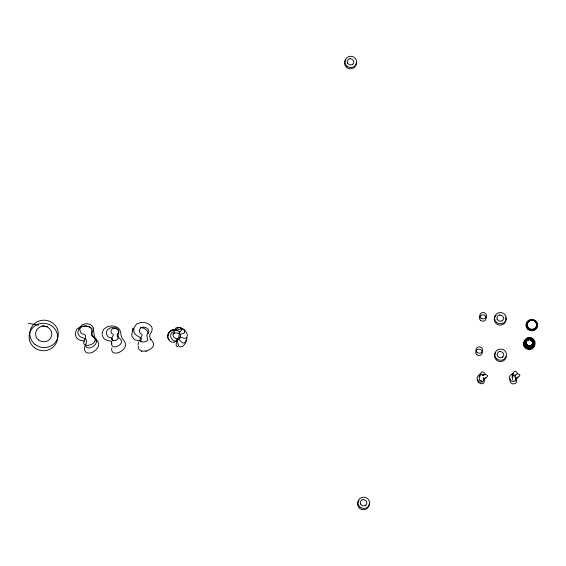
<?xml version="1.0" encoding="UTF-8"?>
<svg xmlns="http://www.w3.org/2000/svg" width="566" height="566" viewBox="0 0 566 566"><rect width="100%" height="100%" fill="white"/><g stroke="black" fill="none" stroke-linecap="round" stroke-linejoin="round"><path stroke-width="0.85" d="M513.072 373.447L510.334 375.371L509.336 377.402A3.177 3.056 6.7 0 0 509.527 378.916C510.702 382.467 516.581 382.574 516.277 378.18L518.597 376.949L519.765 375.591A1.04 1.005 6.7 0 0 519.602 374.685L517.614 373.694C515.329 368.374 512.103 372.739 512.846 376.447A5.427 1.16 83.9 0 1 512.534 377.303L512.676 379.793A1.479 1.422 6.7 0 0 513.037 380.126M168.307 335.383L168.378 334.506M85.685 344.163C80.966 354.726 91.621 355.469 96.814 348.812C99.368 346.328 99.17 342.168 96.581 339.791C93.744 337.294 94.409 333.381 93.256 330.183M479.388 378.612L479.473 379.489M484.001 378.866C484.305 383.26 478.433 383.154 477.251 379.602A3.177 3.056 6.7 0 1 477.06 378.088L478.058 376.05L480.796 374.133C480.725 370.461 484.687 371.763 485.345 374.381L487.326 375.371A1.04 1.005 6.7 0 1 487.496 376.277L486.328 377.635L484.001 378.866L483.576 377.748L484.39 381.463L483.569 383.288L481.461 383.805L478.68 382.757A2.943 2.83 6.7 0 1 477.888 381.555L477.874 379.468M138.012 345.076L138.741 341.956M112.747 340.909L112.478 338.411L109.118 337.322A3.912 3.757 6.7 0 1 107.887 336.529L106.549 334.23A6.049 5.809 6.7 0 1 106.394 332.072L107.533 329.497L110.229 327.983A9.58 9.205 6.7 0 1 111.672 327.679L113.688 327.643A7.351 7.061 6.7 0 1 116.525 328.535L118.011 329.667L119.016 331.718L117.162 334.888L118.082 338.709L116.101 340.315A6.969 6.7 6.7 0 1 115.188 340.541L113.632 340.612A3.813 3.665 6.7 0 1 112.372 340.244C108.665 338.426 116.49 335.051 111.743 333.445A2.476 2.377 6.7 0 1 111.24 332.695L111.063 331.039A3.821 3.672 6.7 0 1 111.544 329.759L112.386 328.839A2.745 2.639 6.7 0 1 113.136 328.45L114.848 328.33A5.993 5.759 6.7 0 1 116.065 328.598L116.66 328.832A4.655 4.471 6.7 0 1 118.365 330.176C118.768 333.452 116.462 337.47 120.827 339.43C123.515 342.423 119.341 345.812 116.554 346.611A6.092 5.851 6.7 0 1 115.025 346.845C113.179 347.149 110.886 345.67 111.884 343.619M111.764 348.189C110.391 357.599 125.157 351.875 125.44 345.345C126.197 341.326 121.612 339.246 121.06 335.567C120.919 332.299 120.204 328.485 116.723 327.176M177.66 339.338L178.99 336.989M132.324 330.94L133.215 328.301L132.515 330.275M510.235 379.001L510.065 381.647A2.943 2.83 6.7 0 0 510.857 382.849C513.235 385.375 518.272 383.217 516.164 379.63A8.985 0.983 49.4 0 1 515.166 377.819M517.94 376.829L516.164 379.63M132.621 329.893L132.953 328.98M138.281 346.13C137.446 354.429 152.721 351.323 153.612 344.701C153.733 340.789 148.044 338.39 150.068 334.273C152.183 331.563 153.591 327.318 150.018 325.075A10.825 10.4 6.7 0 0 146.198 322.981L143.276 322.45A14.115 13.556 6.7 0 0 141.097 322.464L136.731 323.872L134.284 327.247A8.907 8.561 6.7 0 0 133.831 330.395C133.526 335.022 138.337 335.971 141.09 338.128M140.701 341.8L141.274 338.595M511.324 374.812L511.905 374.168L513.433 374.282M168.618 333.714L169.015 332.999M485.402 377.607L483.987 379.538M132.876 330.664L131.758 334.039A7.655 7.358 6.7 0 0 132.218 336.742L134.722 339.855L139.484 340.902M478.956 377.296L479.345 376.8M352.802 64.255C356.601 60.484 349.364 56.494 347.828 60.095C345.741 62.232 349.236 66.795 352.802 64.255L352.533 64.46M502.488 320.533C506.386 316.606 498.795 312.948 497.578 316.295C495.236 318.842 499.226 322.945 502.488 320.533L502.219 320.738M502.721 357.019C506.528 353.34 499.311 349.208 497.755 352.859C495.66 354.995 499.162 359.559 502.721 357.019L502.459 357.217M365.806 505.162C369.612 501.483 362.396 497.351 360.832 501.002C358.667 503.195 362.424 507.695 365.806 505.162L365.537 505.36M176.458 339.324L177.972 338.751M515.187 380.111L515.527 379.857A1.054 1.012 6.7 0 0 515.789 379.333C515.407 376.97 515.852 374.791 512.534 375.803M517.614 373.694L514.112 375.973L515.414 375.35L514.904 375.017M171.321 330.905L171.731 330.671M172.963 333.862L173.854 333.431A6.856 6.587 6.7 0 1 174.859 333.119L175.927 332.971A5.363 5.151 6.7 0 1 178.693 333.565L179.005 333.728M172.602 330.261L173.054 330.098A7.054 6.778 6.7 0 1 173.521 329.971M145.745 351.422L146.353 351.21M485.345 374.381L481.949 375.102L484.185 375.131M350.304 58.744L349.972 58.786M499.99 315.021L499.658 315.064M500.231 351.507L499.898 351.543M363.308 499.651L362.976 499.686M83.662 325.981L85.098 325.91A10.421 10.018 6.7 0 1 86.534 326.023M526.118 323.823L526.96 323.78M529.712 346.201L532.139 345.027L532.839 343.152A1.832 0.531 79.5 0 0 532.316 341.22A1.847 0.708 44.1 0 0 530.752 339.89A1.854 0.771 7.1 0 0 528.694 339.635A1.854 0.7 -29.8 0 0 526.854 340.541A2.972 1.705 -80.3 0 0 525.97 342.211C524.908 346.074 531.198 347.673 532.556 344.078A1.726 0.481 -82 0 0 532.67 342.133A1.514 0.87 71.5 0 0 531.75 340.491A1.557 0.962 32.6 0 0 530.024 339.579A1.571 0.976 -7.8 0 0 528.078 339.749A1.557 0.891 -47 0 0 526.578 340.951A1.203 0.474 -83.4 0 0 526.026 342.649L525.984 343.088A1.634 0.361 64.1 0 0 526.727 344.864L529.387 345.996L531.998 344.871A1.627 0.453 -63.6 0 0 532.705 343.088A1.648 0.63 82.6 0 0 532.252 341.227A1.67 0.771 46.5 0 0 530.781 339.925A1.684 0.828 8.5 0 0 528.814 339.642A1.684 0.771 -29.4 0 0 527.031 340.47A2.646 1.613 -79.7 0 0 526.118 342.027L526.026 342.628A1.443 0.7 63.7 0 0 526.613 344.475A1.401 0.616 33.5 0 0 528.17 345.67A1.373 0.587 4.8 0 0 530.144 345.826A1.38 0.63 -23.9 0 0 531.856 344.885A1.415 0.729 -54.1 0 0 532.712 343.173A1.472 0.87 -87.4 0 0 532.408 341.284A1.528 0.99 55.1 0 0 531.057 339.876A1.564 1.054 14.3 0 0 529.125 339.444A1.564 1.019 -26.9 0 0 527.286 340.131A2.349 1.719 -78.7 0 0 526.147 341.574L525.984 342.14A1.733 0.361 80.8 0 0 526.168 344.149L527.477 345.67L529.436 346.208M481.991 381.102L481.263 381.038M177.83 346.597C174.477 346.385 177.307 342.734 176.337 340.916M28.3 323.335L38.75 325.11M42.231 325.705L47.452 326.589M481.072 380.989L481.624 381.088L480.852 380.946M180.2 336.904C182.634 337.753 187.254 340.173 187.289 335.61A5.858 5.625 6.7 0 0 187.176 334.181L186.306 332.044A10.627 10.209 6.7 0 0 185.514 330.884C182.068 325.86 176.96 331.902 172.411 330.254A3.806 3.658 6.7 0 0 171.165 330.636L169.46 332.058A7.379 7.089 6.7 0 0 168.491 333.636A7.054 6.778 6.7 0 0 168.067 334.966L167.939 336.82A9.212 8.851 6.7 0 0 168.123 338.178L169.418 340.81L171.887 342.112A5.816 5.589 6.7 0 0 174.045 342.182L176.451 341.171A3.764 3.615 6.7 0 0 177.094 340.491C178.276 342.968 177.759 348.833 182.238 346.434A5.858 5.625 6.7 0 0 183.469 345.635L184.948 343.859A10.627 10.209 6.7 0 0 185.591 342.628L186.136 339.982M179.903 332.058L175.743 329.794M141.316 351.302L141.861 351.514M84.518 341.107C81.214 340.484 76.962 340.201 75.879 336.211A8.646 8.306 6.7 0 1 75.363 333.155L76.622 329.348L80.238 326.837A13.69 13.152 6.7 0 1 82.247 326.221M481.73 374.381L483.237 375.258M178.693 339.02C180.724 340.76 183.37 345.67 185.917 341.56A5.858 5.625 6.7 0 0 186.561 340.272L186.914 338.015A10.627 10.209 6.7 0 0 186.9 337.555M480.272 380.656L479.6 379.892M516.277 378.18L515.393 377.621A7.033 0.771 49.4 0 0 515.194 377.847M111.707 341.475C108.509 340.23 103.776 340.654 102.694 336.289A8.646 8.306 6.7 0 1 102.177 333.233L103.429 329.426L107.045 326.907A13.69 13.152 6.7 0 1 109.061 326.299L111.912 325.988A10.421 10.018 6.7 0 1 114.049 326.235L114.742 326.405A11.023 10.591 6.7 0 1 116.723 327.176M92.131 328.641L89.909 327.098A11.023 10.591 6.7 0 0 87.928 326.327M168.76 339.395L169.128 339.749M150.153 339.416L150.556 339.918M512.534 377.303L512.159 376.708M179.5 331.4L179.762 331.761M168.442 339.027L167.578 337.039L167.89 334.556A9.212 8.851 6.7 0 1 168.442 333.296L169.517 331.761A7.054 6.778 6.7 0 1 170.571 330.82A7.379 7.089 6.7 0 1 172.234 329.928L174.462 329.518A3.806 3.658 6.7 0 1 175.326 329.653M479.607 379.878L479.437 379.347M497.252 319.401L497.125 319.09M497.486 355.88L497.365 355.575M347.566 63.116L347.446 62.812M360.57 504.023L360.45 503.719M148.193 333.657L147.337 330.919L144.648 328.676A9.714 9.332 6.7 0 0 142.278 327.841A9.233 8.872 6.7 0 0 140.389 327.622M479.105 375.866L479.466 374.225L480.81 374.055L479.586 377.161A7.386 0.778 -73.4 0 1 479.36 376.765M111.7 343.746L111.544 341.772L111.644 343.392M356.304 63.01A5.879 5.646 6.7 0 1 348.5 68.507A5.879 5.646 6.7 0 1 346.003 59.451M369.308 504.455A5.879 5.646 6.7 0 1 361.242 509.315A5.879 5.646 6.7 0 1 359.007 500.351M506.223 356.311A5.879 5.646 6.7 0 1 498.434 361.271A5.879 5.646 6.7 0 1 495.561 352.653M505.657 317.625A5.879 5.646 6.7 0 1 502.827 324.509A5.879 5.646 6.7 0 1 495.328 322.698A5.879 5.646 6.7 0 1 496.099 315.319M525.963 339.048A2.328 2.158 -46.7 0 1 528.686 337.796A2.349 2.222 9.9 0 1 531.686 338.235A2.25 2.087 66.3 0 1 533.922 340.23A2.094 1.847 -73.3 0 1 534.615 343.074A1.967 1.627 -43.8 0 1 533.526 345.784A1.882 1.486 -19.5 0 1 531.028 347.425A1.861 1.429 2.4 0 1 528 347.411A1.896 1.465 24.2 0 1 525.481 345.762A1.988 1.592 47.8 0 1 524.357 343.046A2.123 1.804 75.4 0 1 525.015 340.201A3.17 2.929 -86.7 0 1 527.271 338.518A2.186 2.023 -20.5 0 1 530.073 338.065A2.151 2.002 36.4 0 1 532.663 339.211A2.023 1.818 84.6 0 1 534.141 341.553L534.955 342.918A4.804 0.962 -88.2 0 0 534.651 346.236A4.726 1.96 -55.7 0 0 532.457 348.79A4.677 2.568 -19.4 0 0 529.139 349.703A4.684 2.639 19.9 0 0 525.842 348.649A4.74 2.151 57.2 0 0 523.72 346.003A4.825 1.203 -89.5 0 0 523.5 342.678M512.541 377.388A7.931 1.691 83.9 0 1 511.968 377.366M526.055 342.791L526.055 342.869A1.507 0.531 63.8 0 0 526.727 344.644A1.472 0.446 32.6 0 0 528.304 345.755L531.269 345.43A1.535 0.453 -45.5 0 0 532.443 344.015A1.564 0.601 -78.2 0 0 532.606 342.133A1.599 0.757 66.7 0 0 531.637 340.484A1.62 0.856 29 0 0 529.875 339.635A1.634 0.856 -9.8 0 0 527.929 339.883A1.62 0.757 -47.5 0 0 526.486 341.149L526.055 342.791M525.835 341.425L525.715 344.68L527.222 346.371A2.257 0.417 15.2 0 1 529.451 346.958A2.257 0.361 -19.5 0 1 531.623 346.236L532.988 344.461L533.066 342.246A2.264 0.538 59.9 0 0 531.835 340.364A2.264 0.736 24.6 0 0 529.719 339.466A2.264 0.729 -11.6 0 0 527.455 339.869A2.264 0.531 -46.9 0 0 525.835 341.425M139.335 330.834L139.59 332.412A2.979 2.865 6.7 0 0 140.205 333.317C146.035 335.27 136.003 339.749 141.33 341.673A4.641 4.457 6.7 0 0 142.476 341.956L144.351 341.871A8.405 8.073 6.7 0 0 145.455 341.595L147.082 340.753L147.839 339.664L146.721 335.426L148.943 331.556L148.179 329.377A5.61 5.391 6.7 0 0 146.127 327.756L145.052 327.36A7.301 7.011 6.7 0 0 143.941 327.148L141.571 327.417L139.958 328.874A4.606 4.429 6.7 0 0 139.385 330.417L139.335 330.834M96.538 341.185C96.729 346.13 86.655 351.38 85.409 345.147C89.619 335.73 80.896 340.116 78.349 334.379A6.948 6.672 6.7 0 1 77.931 331.931L78.943 328.867L81.844 326.851A11.002 10.57 6.7 0 1 83.464 326.356L85.756 326.108A8.44 8.108 6.7 0 1 89.095 326.83L90.921 327.969L91.749 329.179L91.515 335.362L95.668 339.282L96.538 341.185M525.517 341.652L525.354 344.984A2.674 0.587 51 0 1 526.996 346.831A2.674 0.792 15.8 0 1 529.429 347.489A2.674 0.729 -20 0 1 531.799 346.71A2.674 0.41 -54.4 0 1 533.299 344.779L533.823 342.508A3.219 0.403 59.4 0 0 532.38 340.216A3.226 0.771 25.2 0 0 529.847 339.091A3.226 0.792 -10.2 0 0 527.109 339.529A3.226 0.46 -44.6 0 0 525.114 341.376A2.214 0.474 -77.8 0 1 524.809 343.895A2.929 0.552 68.8 0 1 525.849 346.236A2.922 0.927 34.3 0 1 528.071 347.623A2.922 1.019 -2 0 1 530.717 347.566A2.922 0.799 -37.7 0 1 532.854 346.095L533.137 345.232A1.719 1.373 -48.6 0 0 533.979 342.798A1.832 1.564 -80.1 0 0 533.271 340.322A1.96 1.769 58.4 0 0 531.233 338.645A2.038 1.868 5.8 0 0 528.58 338.362A2.009 1.797 -45.6 0 0 526.238 339.558A1.677 1.337 -85.6 0 0 524.753 341.701A1.903 1.535 61.5 0 0 525.036 344.418A1.804 1.38 35.7 0 0 526.861 346.526A1.748 1.309 12.7 0 0 529.592 347.291A1.74 1.323 -9.6 0 0 532.288 346.442A1.79 1.415 -33.1 0 0 534 344.284A1.889 1.592 -60.4 0 0 534.141 341.553L533.264 339.996A4.896 0.863 27 0 0 530.165 338.489A4.91 0.969 -7.8 0 0 526.734 338.914A4.896 0.389 -41.7 0 0 524.166 341.121A3.163 1.054 -73.4 0 1 523.692 344.262A4.316 1.422 73.1 0 1 524.873 347.206A4.266 2.073 37.9 0 1 527.576 349.01A4.245 2.257 -0.4 0 1 530.844 349.045A4.259 1.931 -38.1 0 1 533.554 347.305A4.309 1.189 -72.1 0 1 534.757 344.39L534.035 341.312A4.386 0.587 43.5 0 0 531.644 339.147A4.401 0.955 9 0 0 528.411 338.645A4.401 0.729 -25.7 0 0 525.46 339.975A7.025 4.337 -80.8 0 0 524.109 342.671A3.92 0.764 88.4 0 1 524.364 345.642A3.891 1.493 54.9 0 1 526.309 347.97A3.863 1.868 18.2 0 1 529.274 348.854A3.863 1.797 -19.9 0 1 532.217 347.984A3.884 1.295 -55.4 0 1 534.134 345.663A3.912 0.509 -88.1 0 1 534.339 342.692L532.776 340.116A3.948 0.814 26 0 0 529.981 338.815A3.955 0.87 -9.1 0 0 526.925 339.253A3.948 0.424 -43.2 0 0 524.668 341.277A2.639 0.729 -75.7 0 1 524.293 344.078A3.538 0.934 70.9 0 1 525.411 346.696A3.523 1.429 35.9 0 1 527.852 348.267A3.516 1.564 -1.4 0 1 530.781 348.253A3.516 1.288 -38 0 1 533.179 346.647A3.538 0.693 -71.9 0 1 534.205 344.015L533.505 341.277A3.559 0.616 42.8 0 0 531.325 339.374A3.566 0.87 8 0 0 528.425 338.97A3.566 0.686 -27 0 0 525.807 340.208A5.801 3.41 -80.9 0 0 524.632 342.635A3.219 0.439 86.3 0 1 524.908 345.302A3.212 0.983 52.8 0 1 526.691 347.368A3.205 1.266 16.8 0 1 529.366 348.118A3.205 1.189 -20.1 0 1 531.998 347.291A3.205 0.785 -55.1 0 1 533.681 345.175L533.073 341.241A2.929 0.637 42.3 0 0 531.085 339.558A2.929 0.807 7.1 0 0 528.46 339.232A2.929 0.658 -28.2 0 0 526.118 340.385A4.818 2.724 -80.9 0 0 525.078 342.572L526.196 345.826A2.455 0.538 33 0 1 528.234 347.071A2.455 0.594 -2.3 0 1 530.639 347A2.455 0.417 -37 0 1 532.571 345.642L533.356 343.463L532.733 341.227A2.455 0.651 42.3 0 0 530.908 339.706A2.455 0.764 6.6 0 0 528.517 339.43A2.455 0.644 -29.1 0 0 526.394 340.491A4.033 2.236 -80.9 0 0 525.453 342.48C525.121 347.22 532.599 348.118 533.059 343.272A2.094 0.439 77.6 0 0 532.479 341.213A2.101 0.672 42.8 0 0 530.802 339.812A2.101 0.757 6.5 0 0 528.594 339.565A2.101 0.658 -29.7 0 0 526.642 340.548A3.424 1.903 -80.7 0 0 525.75 342.359C525.107 346.42 531.226 347.991 532.74 344.227A1.953 0.354 -84.7 0 0 532.818 342.175A1.96 0.601 61.1 0 0 531.686 340.421A1.967 0.743 25.2 0 0 529.726 339.579A1.967 0.736 -11.7 0 0 527.618 339.94A1.96 0.58 -47.5 0 0 526.104 341.383L526.083 341.51A1.472 0.849 79.6 0 0 526.097 343.512A1.408 0.729 48.5 0 0 527.201 345.154A1.365 0.672 19.9 0 0 529.061 345.925A1.358 0.679 -7.8 0 0 531.042 345.55A1.38 0.743 -36.2 0 0 532.45 344.17A1.429 0.863 -67.1 0 0 532.797 342.253A1.493 1.005 77.6 0 0 531.962 340.477A1.557 1.111 37.6 0 0 530.236 339.451A1.578 1.132 -5.1 0 0 528.22 339.536A1.564 1.061 -46.2 0 0 526.606 340.697A1.231 0.651 -83.6 0 0 525.885 342.423A1.45 0.87 63.6 0 0 526.394 344.369A1.394 0.771 34.4 0 0 527.958 345.706A1.358 0.743 7.2 0 0 530.024 345.968A1.365 0.771 -19.7 0 0 531.87 345.076A1.401 0.863 -48.3 0 0 532.868 343.321A1.472 1.005 -80.7 0 0 532.663 341.333A1.542 1.146 61.5 0 0 531.318 339.784A1.599 1.224 18.6 0 0 529.316 339.225A1.606 1.203 -25.1 0 0 527.349 339.848A2.377 1.896 -79.1 0 0 526.012 341.284A1.521 1.033 79.2 0 0 525.849 343.357A1.443 0.899 48.7 0 0 526.925 345.161A1.394 0.828 21.4 0 0 528.863 346.088A1.38 0.828 -4.6 0 0 531 345.798A1.401 0.884 -31.2 0 0 532.585 344.404A1.457 1.005 -60.7 0 0 533.073 342.388A1.535 1.153 84.8 0 0 532.288 340.442A1.613 1.288 43.7 0 0 530.505 339.253A1.656 1.33 -1.8 0 0 528.347 339.232A1.634 1.259 -45.6 0 0 526.564 340.385A1.316 0.849 -83.9 0 0 525.623 342.189A1.528 1.054 63.2 0 0 526.062 344.319A1.457 0.948 35.2 0 0 527.668 345.854A1.422 0.899 9.5 0 0 529.889 346.265A1.422 0.927 -15.8 0 0 531.948 345.394A1.457 1.012 -42.7 0 0 533.137 343.562A1.535 1.16 -73.6 0 0 533.03 341.39A1.634 1.323 68.8 0 0 531.679 339.642A1.705 1.436 23.9 0 0 529.543 338.928A1.719 1.429 -23.3 0 0 527.363 339.487A2.519 2.151 -80.4 0 0 525.779 340.965A1.648 1.245 78.3 0 0 525.474 343.222A1.549 1.09 48.7 0 0 526.543 345.267A1.493 1.005 22.8 0 0 528.623 346.392A1.472 0.99 -1.7 0 0 530.986 346.194A1.493 1.047 -26.7 0 0 532.811 344.758A1.549 1.167 -54.3 0 0 533.462 342.564A1.648 1.337 -87.6 0 0 532.719 340.392A1.748 1.507 50.8 0 0 530.837 338.992A1.804 1.571 1.9 0 0 528.467 338.843A1.783 1.5 -45.3 0 0 526.437 340.003A1.465 1.075 -84.5 0 0 525.248 341.949A1.677 1.274 62.5 0 0 525.609 344.34A1.592 1.139 35.6 0 0 527.307 346.13A1.549 1.082 11.3 0 0 529.748 346.703A1.549 1.104 -12.4 0 0 532.09 345.854A1.592 1.196 -37.5 0 0 533.512 343.88A1.677 1.351 -66.6 0 0 533.526 341.468A1.79 1.542 76.7 0 0 532.125 339.451A1.889 1.691 29.9 0 0 529.79 338.539A1.91 1.698 -21.7 0 0 527.342 339.041A2.788 2.497 -83 0 0 525.446 340.598A1.847 1.493 77.1 0 0 524.972 343.123A1.733 1.316 48.4 0 0 526.062 345.472A1.656 1.21 23.7 0 0 528.333 346.838A1.634 1.189 0.6 0 0 530.993 346.739A1.648 1.245 -22.7 0 0 533.122 345.218L533.398 342.359A2.674 0.481 59.4 0 0 532.061 340.3A2.674 0.743 24.7 0 0 529.762 339.303A2.674 0.75 -11.1 0 0 527.286 339.727A2.674 0.488 -45.9 0 0 525.503 341.425L525.517 341.652M184.721 332.009C184.141 335.03 176.939 332.73 179.38 337.435A2.964 2.851 6.7 0 1 179.217 338.489L178 340.088A4.585 4.401 6.7 0 1 176.5 340.859L174.979 341.029A3.29 3.163 6.7 0 1 173.981 340.796L172.34 339.593A7.259 6.976 6.7 0 1 171.661 338.73L171.123 337.746A5.681 5.455 6.7 0 1 170.741 334.888L171.314 333.261A3 2.887 6.7 0 1 172.007 332.532C175.524 332.044 176.245 327.042 179.96 327.615A3.615 3.474 6.7 0 1 181.056 328.188C184.134 330.594 176.189 332.192 180.278 334.598A2.342 2.25 6.7 0 1 180.596 335.383L180.427 336.947A3.622 3.481 6.7 0 1 179.726 338.051L178.757 338.744A2.597 2.497 6.7 0 1 177.979 338.963L176.366 338.758A5.674 5.455 6.7 0 1 175.283 338.277L174.781 337.952A4.486 4.309 6.7 0 1 173.352 336.126L173.069 334.796A2.37 2.278 6.7 0 1 173.246 334.025C175.531 332.171 173.804 327.558 177.604 327.431A6.615 6.353 6.7 0 1 178.502 327.389L181.148 327.997A8.377 8.044 6.7 0 1 182.167 328.492L183.632 329.631A4.613 4.436 6.7 0 1 184.297 330.565L184.721 332.009M95.258 340.159C94.812 343.244 91.317 344.751 88.586 345.288A6.757 6.488 6.7 0 1 86.867 345.295C78.15 344.34 91.586 334.789 82.112 333.883A4.337 4.167 6.7 0 1 80.91 332.815L79.856 330.07A6.707 6.445 6.7 0 1 80.075 327.686L81.794 325.068L85.02 323.851A10.627 10.209 6.7 0 1 86.662 323.766L88.876 324.07A8.15 7.832 6.7 0 1 91.826 325.514L93.723 328.322L92.032 332.971L92.074 334.563L94.869 338.659L95.258 340.159M526.139 341.892L526.125 341.977A1.578 0.524 80.3 0 0 526.246 343.916A1.549 0.389 47.9 0 0 527.462 345.409L528.304 345.755A1.457 0.424 2.4 0 0 530.257 345.819A1.465 0.481 -27.9 0 0 531.899 344.821A1.493 0.594 -59.3 0 0 532.663 343.095A1.528 0.743 86.9 0 0 532.273 341.248A1.571 0.87 50.1 0 0 530.88 339.925A1.592 0.92 10.9 0 0 528.955 339.579A1.592 0.877 -28.4 0 0 527.179 340.336A2.441 1.62 -79 0 0 526.175 341.814A1.493 0.679 80 0 0 526.231 343.704A1.443 0.566 48.2 0 0 527.378 345.239A1.415 0.509 18.2 0 0 529.217 345.897A1.408 0.524 -11.1 0 0 531.113 345.444A1.429 0.601 -41.1 0 0 532.408 344.036A1.465 0.729 -73.2 0 0 532.648 342.168A1.74 0.665 63.3 0 0 531.615 340.456A1.755 0.778 26.6 0 0 529.776 339.635A1.762 0.778 -11.1 0 0 527.781 339.947A1.755 0.658 -47.7 0 0 526.323 341.291L526.139 341.892M346.958 66.208A5.879 5.646 6.7 0 0 356.516 62.932A5.879 5.646 6.7 0 0 348.713 56.579A5.879 5.646 6.7 0 0 346.958 66.208M38.665 340.039A8.108 7.79 6.7 0 0 51.718 335.192A8.108 7.79 6.7 0 0 40.724 326.702A8.108 7.79 6.7 0 0 38.665 340.039M35 344.39A14.27 13.711 6.7 0 0 58.142 336.275A14.27 13.711 6.7 0 0 39.082 320.993A14.27 13.711 6.7 0 0 35 344.39M34.3 347.524A14.27 13.711 6.7 0 0 57.435 339.388A14.27 13.711 6.7 0 0 38.354 324.12A14.27 13.711 6.7 0 0 34.3 347.524M359.969 507.108A5.879 5.646 6.7 0 0 369.52 503.832A5.879 5.646 6.7 0 0 361.716 497.486A5.879 5.646 6.7 0 0 359.969 507.108M496.884 358.964A5.879 5.646 6.7 0 0 506.436 355.689A5.879 5.646 6.7 0 0 498.632 349.342A5.879 5.646 6.7 0 0 496.884 358.964M480.725 320.462A3.339 3.205 6.7 0 0 486.137 318.566A3.339 3.205 6.7 0 0 481.673 314.986A3.339 3.205 6.7 0 0 480.725 320.462M480.994 318.149A3.339 3.205 6.7 0 0 486.406 316.252A3.339 3.205 6.7 0 0 481.949 312.673A3.339 3.205 6.7 0 0 480.994 318.149M476.905 354.811A3.339 3.205 6.7 0 0 482.317 352.915A3.339 3.205 6.7 0 0 477.86 349.342A3.339 3.205 6.7 0 0 476.905 354.811M477.173 352.498A3.339 3.205 6.7 0 0 482.586 350.602A3.339 3.205 6.7 0 0 478.128 347.029A3.339 3.205 6.7 0 0 477.173 352.498M528.092 329.525A5.879 5.646 6.7 0 0 537.622 326.186A5.879 5.646 6.7 0 0 529.769 319.889A5.879 5.646 6.7 0 0 528.092 329.525M528.311 329.171A5.554 5.335 6.7 0 0 537.318 326.009A5.554 5.335 6.7 0 0 529.896 320.059A5.554 5.335 6.7 0 0 528.311 329.171M496.644 322.486A5.879 5.646 6.7 0 0 506.202 319.21A5.879 5.646 6.7 0 0 498.391 312.856A5.879 5.646 6.7 0 0 496.644 322.486M528.651 328.669A5.037 4.839 6.7 0 0 536.823 325.811A5.037 4.839 6.7 0 0 530.094 320.413A5.037 4.839 6.7 0 0 528.651 328.669M528.665 328.535A5.037 4.839 6.7 0 0 536.837 325.669A5.037 4.839 6.7 0 0 530.109 320.278A5.037 4.839 6.7 0 0 528.665 328.535M528.899 328.23A4.684 4.5 6.7 0 0 536.497 325.57A4.684 4.5 6.7 0 0 530.236 320.547A4.684 4.5 6.7 0 0 528.899 328.23"/></g></svg>
